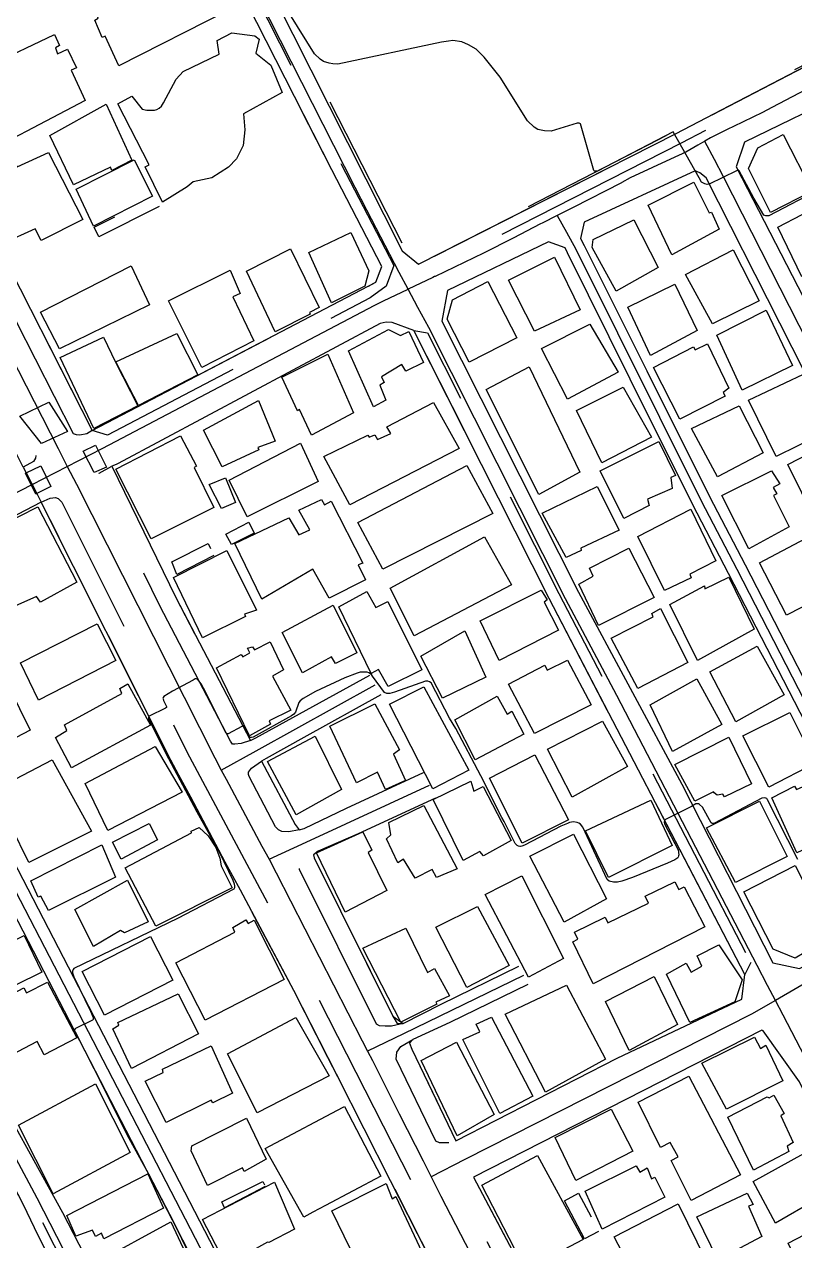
# Model space of a CAD drawing. Header units: millimetres. Extents: x 198785 to 203305, y 542885 to 545889.
# Drawn here: x 198959 to 199098.6, y 543086.5 to 543307 of the extents above; entities that cross this region are included whole.
import ezdxf

# ---------------------------------------------------------------- set-up
doc = ezdxf.new("R2010")
doc.units = ezdxf.units.MM
for name, pattern in [('FENCE_25K', [54.3, 28.7, -9.2, -16.4]), ('HIDDEN_BULD_25K', [28.8, 18.4, -10.4]), ('HIDDEN_IN_25K', [56.5, 36.5, -20])]:
    doc.linetypes.add(name, pattern=pattern)
for name, color, linetype in [('A0013114', 253, 'Continuous'), ('A0013117', 253, 'Continuous'), ('A0023214', 253, 'Continuous'), ('A0023217', 253, 'Continuous'), ('A0033324', 253, 'Continuous'), ('A0043325', 253, 'Continuous'), ('A0053326', 253, 'Continuous'), ('B0014111', 253, 'Continuous'), ('B0014112', 253, 'Continuous'), ('B0014113', 253, 'Continuous'), ('B0014115', 253, 'Continuous'), ('B0014116', 253, 'Continuous'), ('B0024120', 253, 'Continuous'), ('C0076117', 253, 'Continuous'), ('F0017111', 253, 'Continuous')]:
    doc.layers.add(name, color=color, linetype=linetype)

msp = doc.modelspace()

# ---------------------------------------------------------------- linework, layer by layer
at = {"layer": 'A0013114'}
for points in [[(198917.05, 543339.47), (198952.54, 543270.13), (198971.29, 543233.38)], [(198974.8, 543226.89), (198986.44, 543203.08), (198999.97, 543177.17)], [(199013.49, 543051.88), (199031.5, 543058.09), (199034.35, 543059.03), (199042.7, 543063.24), (199028.49, 543091.18), (199025.36, 543097.35), (199015.78, 543116.19), (199013.99, 543119.7), (199007.82, 543131.84), (198998.12, 543150.01), (198995.4, 543155.12), (198989.12, 543166.89), (198986.97, 543170.91), (198985.52, 543173.62), (198962.05, 543220.41)], [(199001.97, 543173.41), (199008.05, 543161.92), (199008.77, 543160.99)], [(199011.38, 543156.46), (199011.49, 543155.91), (199025.77, 543127.17), (199026.56, 543125.84)], [(199028.79, 543122.28), (199029.19, 543121.21), (199037.17, 543104.59)], [(199040.4, 543097.97), (199052.2, 543075.62), (199054.76, 543070.57), (199057.83, 543064.51), (199075.99, 543028.72), (199089.54, 543023.97), (199136.69, 543042.2)]]:
    msp.add_lwpolyline(points, dxfattribs=at)
at = {"layer": 'A0013117'}
for points in [[(199127.74, 543447.26), (199084.67, 543425.31), (199074.53, 543420.14), (199031.44, 543398.17), (199030.22, 543397.58), (199021.6, 543393.45), (199020.5, 543392.92), (198977.46, 543370.67), (198976.29, 543366.8), (199004.32, 543311.88), (199027.45, 543265.98), (199030.41, 543263.52), (199051.14, 543274.05), (199056.37, 543276.71), (199077.14, 543287.26), (199085.36, 543291.53), (199105.21, 543301.84)], [(198971.29, 543233.38), (199022.69, 543260.26), (199023.75, 543263.14), (199014.68, 543280.63), (198972.28, 543364.08), (198969.02, 543365.53), (198968.19, 543365.56), (198917.05, 543339.47)], [(199108.39, 543294.85), (199089.48, 543285.66), (199087.99, 543281.21), (199108.27, 543241.81), (199129.94, 543198.87), (199147.68, 543165), (199153.08, 543163.37), (199169.94, 543172.99), (199170.39, 543175.94), (199170.37, 543176.19), (199168.45, 543179.98), (199166.2, 543184.17), (199138.77, 543238.92), (199122.73, 543271.14), (199111.08, 543293.82), (199108.39, 543294.85)], [(199080.55, 543280.46), (199060.41, 543271.15), (199059.76, 543268.21), (199060.45, 543266.93), (199071.82, 543244.2), (199083.15, 543221.43), (199089.63, 543209.04), (199108.55, 543172.26), (199114.53, 543161.45), (199120.73, 543150.91), (199121.63, 543150.01), (199122.84, 543148.9), (199123.69, 543148.93), (199124.39, 543149.15), (199140.72, 543157.41), (199141.87, 543162.92), (199122.58, 543200.15), (199082.56, 543279.2), (199081.39, 543280.1), (199080.55, 543280.46)], [(199053.99, 543267.58), (199035.66, 543258.77), (199034.65, 543253.21), (199059.39, 543204.07), (199078.15, 543169.27), (199094.63, 543136.88), (199099.48, 543135.81), (199116.35, 543144.76), (199117, 543148.62), (199117.06, 543149.2), (199111.55, 543159.81), (199105.55, 543170.66), (199086.62, 543207.47), (199080.12, 543219.88), (199068.77, 543242.68), (199057.41, 543265.62), (199057.02, 543266.51), (199053.99, 543267.58)], [(199037.17, 543104.59), (199066.42, 543119.57), (199089.02, 543130.3), (199089.54, 543134.74), (199054.07, 543202.93), (199029.59, 543251.53), (199025.66, 543252.97), (199024.55, 543253.03), (199023.49, 543252.77), (198975.97, 543227.42), (198975.62, 543227.23), (198974.8, 543226.89)], [(198962.05, 543220.41), (198932.64, 543205.12), (198932.26, 543204.36), (198939.57, 543189.61), (198946.81, 543175.06), (198948.7, 543171.39), (198951.32, 543166.17), (198997.14, 543077.69), (199005.24, 543062.14), (199006.98, 543058.75), (199010.68, 543052.84), (199013.49, 543051.88)], [(199005.28, 543049.41), (199004.61, 543051.29), (199005.34, 543051.69), (199004.07, 543054.78), (199003.11, 543056.88), (199001.42, 543060.16), (198993.33, 543075.71), (198947.49, 543164.22), (198944.86, 543169.44), (198942.98, 543173.12), (198928.55, 543202.07), (198928.37, 543202.39), (198928.15, 543202.69), (198912.94, 543195.08), (198925.66, 543169.72), (198930.23, 543160.88), (198951.53, 543117.6), (198965.87, 543091.59), (198987.37, 543049.86), (198989.68, 543044.86)], [(198999.97, 543177.17), (199000.93, 543177.64), (199007.63, 543181.32), (199021.59, 543189.04)], [(199023.58, 543185.45), (199009.62, 543177.73), (199002.83, 543173.94), (199001.97, 543173.41)], [(199008.77, 543160.99), (199009.69, 543161.23), (199017.34, 543164.92), (199031.34, 543171.37)], [(198983.25, 543041.68), (198983.62, 543042.48), (198983.89, 543043.23), (198983.55, 543044.23), (198961.47, 543087.44), (198958.81, 543092.97), (198930.32, 543147.86), (198918.85, 543170.13)], [(199033.48, 543166.74), (199019.48, 543160.28), (199012.23, 543157.11), (199011.38, 543156.46)], [(199026.56, 543125.84), (199027.64, 543125.84), (199034.49, 543129.37), (199048.61, 543136.25)], [(199050.23, 543132.92), (199036.11, 543126.05), (199029.38, 543122.96), (199028.79, 543122.28)], [(199136.69, 543042.2), (199126.68, 543061.17), (199120.91, 543072.09), (199120, 543073.92), (199109.65, 543094.74), (199105.46, 543103.17), (199099.45, 543115.27), (199092.9, 543124.51), (199092.66, 543124.65), (199040.4, 543097.97)]]:
    msp.add_lwpolyline(points, dxfattribs=at)
at = {"layer": 'A0023214'}
msp.add_lwpolyline([(198913.66, 543330.92), (198937.24, 543284.62), (198944.72, 543269.99), (198945.49, 543268.47), (198946.24, 543267), (198956.38, 543247.18), (198965.1, 543230.11), (198966.76, 543226.86), (198968.4, 543223.64), (198993.52, 543174.06), (198994.67, 543171.8), (198995.55, 543170.15), (199002.04, 543158.03), (199003.32, 543155.64), (199004.59, 543153.16), (199020.21, 543122.74), (199021.18, 543120.84), (199022.05, 543119.13), (199026.92, 543109.45), (199031.23, 543100.95), (199032.69, 543098.07), (199034.46, 543094.58), (199046.85, 543070.6)], dxfattribs=at)
at = {"layer": 'A0023217'}
for points in [[(199028.51, 543258.99), (199026.92, 543262.05), (199021.07, 543273.31), (199018.96, 543277.46), (198974.46, 543365.1), (198972.78, 543367.82), (198970.98, 543370.76)], [(199110.05, 543300.12), (199106.77, 543298.41), (199094.45, 543291.98), (199092.76, 543291.05), (199087.49, 543288.49), (199086.49, 543288), (199083.31, 543286.46), (199082.29, 543285.87)], [(199082.29, 543285.87), (199081.06, 543285.15), (199078.84, 543283.86), (199076.86, 543282.94), (199068.78, 543279.2), (199067.25, 543278.36), (199067.18, 543278.32), (199058.45, 543273.85), (199055.55, 543272.38)], [(199147.89, 543157.97), (199146.69, 543160.29), (199127.3, 543197.51), (199114.84, 543222.13), (199085.69, 543279.39), (199084.06, 543282.5), (199082.32, 543285.81), (199082.29, 543285.87)], [(199055.55, 543272.38), (199052.8, 543270.97), (199052.55, 543270.84), (199047.56, 543268.29), (199042.2, 543265.55), (199033.41, 543261.33), (199033.34, 543261.29), (199033.03, 543261.15), (199028.51, 543258.99)], [(199055.55, 543272.38), (199057.21, 543269.37), (199058.93, 543266.27), (199081.64, 543220.65), (199088.12, 543208.25), (199107.05, 543171.46), (199120.4, 543147.34), (199121.74, 543144.92)], [(198928.44, 543207.14), (198930.44, 543208.17), (198960.4, 543223.58), (198966.76, 543226.86), (198973.06, 543230.11), (198974.32, 543230.76), (199022.48, 543256.12), (199024.07, 543256.88), (199028.51, 543258.99)], [(199095.1, 543130.06), (199093.69, 543132.76), (199091.81, 543136.35), (199066.33, 543185.35), (199057.06, 543202.86), (199032.28, 543252.05), (199030.31, 543255.67), (199028.51, 543258.99)], [(199009.93, 543047.08), (199008.44, 543050.36), (199005.05, 543057.81), (199003.33, 543061.15), (198995.23, 543076.7), (198949.41, 543165.19), (198946.78, 543170.42), (198944.9, 543174.09), (198930.23, 543203.54), (198928.44, 543207.14)], [(198989.27, 543039.63), (198988.47, 543041.19), (198961.28, 543094.2), (198949.36, 543116.48), (198929.97, 543155.33), (198927.21, 543160.33), (198923.04, 543168.39), (198911.1, 543191.9), (198910.31, 543193.57), (198908.65, 543197.08)], [(198994.67, 543171.8), (199000.97, 543175.29), (199022.58, 543187.25)], [(199003.32, 543155.64), (199010.06, 543158.75), (199032.41, 543169.05)], [(199121.74, 543144.92), (199117.67, 543142.77), (199116.68, 543142.25), (199101.36, 543133.68), (199099.17, 543132.41), (199095.1, 543130.06)], [(199049.42, 543134.58), (199027.7, 543124.01), (199021.18, 543120.84)], [(199095.1, 543130.06), (199090.78, 543127.56), (199038.83, 543101.19), (199032.69, 543098.07)], [(199110.42, 543100.24), (199108.35, 543104.59), (199108.02, 543105.28), (199102.03, 543116.81), (199096.51, 543127.36), (199095.1, 543130.06)]]:
    msp.add_lwpolyline(points, dxfattribs=at)
at = {"layer": 'A0033324', "linetype": 'HIDDEN_IN_25K', "flags": 128}
for points in [[(198971.29, 543233.38), (199022.69, 543260.26), (199023.75, 543263.14), (199014.68, 543280.63), (198972.28, 543364.08), (198969.02, 543365.53), (198968.19, 543365.56), (198917.05, 543339.47), (198917.53, 543341.96), (198967.74, 543367.58), (198969.48, 543367.52), (198973.74, 543365.62), (199016.46, 543281.55), (199025.94, 543263.28), (199024.57, 543259.57), (199021.67, 543257.46), (198974.02, 543232.55), (198971.29, 543233.38)], [(199078.05, 543285.48), (199033.04, 543262.61), (199030.41, 543263.52), (199077.14, 543287.26), (199139.65, 543319.74), (199184.62, 543342.01), (199233.07, 543366.85), (199232.91, 543364.52), (199185.52, 543340.22), (199140.55, 543317.95), (199078.05, 543285.48)], [(198971.29, 543233.38), (198970.31, 543232.76), (198969, 543232.53), (198968.41, 543232.61), (198967.89, 543232.79), (198946.77, 543274.17), (198914.88, 543336.47), (198914.8, 543336.98), (198914.91, 543337.73), (198915.39, 543338.61), (198917.05, 543339.47), (198949.71, 543275.68), (198971.29, 543233.38)], [(198909.44, 543329.29), (198911.71, 543325.66), (198927.43, 543295.55), (198946.46, 543258.45), (198960.97, 543229.7), (198961.05, 543229.03), (198960.98, 543228.34), (198960.64, 543227.78), (198958.76, 543226.75), (198943.52, 543256.95), (198924.49, 543294.06), (198908.44, 543325.94), (198898.05, 543328.88), (198876.17, 543318.57), (198854.59, 543307.83), (198854.16, 543309.4), (198854.21, 543310.36), (198854.59, 543311.19), (198873.2, 543320.44), (198877.8, 543322.83), (198897.24, 543332.62), (198898.67, 543332.45), (198907.19, 543330.36), (198908.74, 543329.72), (198909.44, 543329.29)], [(199090.66, 543136.91), (199089.54, 543134.74), (199054.07, 543202.93), (199029.59, 543251.53), (199032.06, 543251.07), (199055.85, 543203.84), (199090.66, 543136.91)], [(198998.3, 543176.62), (198997.12, 543176.49), (198996.72, 543176.53), (198996.31, 543177.05), (198983.5, 543201.59), (198972.56, 543223.94), (198972.37, 543224.5), (198972.38, 543225.26), (198972.54, 543225.63), (198974.8, 543226.89), (198986.44, 543203.08), (198999.97, 543177.17), (198998.3, 543176.62)], [(199042.7, 543063.24), (199007.82, 543131.84), (198985.52, 543173.62), (198962.05, 543220.41), (198963.64, 543221.13), (198964.59, 543221.24), (198965.12, 543221.04), (198965.74, 543220.41), (198988.45, 543175.14), (199010.74, 543133.37), (199044.64, 543066.7), (199044.76, 543065.85), (199044.66, 543065.07), (199044.13, 543064.36), (199042.7, 543063.24)], [(198910.52, 543190.18), (198911, 543189.79), (198911.27, 543189.35), (198920.99, 543170.07), (198931.51, 543149.75), (198940.73, 543131.78), (198952.12, 543109.83), (198961.04, 543092.1), (198970.46, 543073.74), (198982.32, 543050.24), (198985.81, 543043.63), (198985.91, 543042.82), (198985.91, 543042.07), (198985.82, 543041.45), (198985.11, 543039.84), (198984.06, 543038.4), (198982.57, 543037.28), (198980.46, 543036.01), (198978.56, 543035.24), (198956.28, 543032.15), (198932.37, 543028.77), (198931.31, 543028.65), (198930.64, 543028.71), (198927.99, 543030.15), (198954.36, 543033.65), (198971.96, 543036.09), (198978.95, 543037.05), (198981.22, 543038.62), (198982.76, 543040.6), (198983.25, 543041.68), (198983.62, 543042.48), (198983.89, 543043.23), (198983.55, 543044.23), (198961.47, 543087.44), (198958.81, 543092.97), (198930.32, 543147.86), (198918.85, 543170.13), (198917, 543173.72), (198909.2, 543188.86), (198904.2, 543190.07), (198895.44, 543185.72), (198892.18, 543184.1), (198883.6, 543179.85), (198861.22, 543168.8), (198861.21, 543169.69), (198861.6, 543170.07), (198878.56, 543178.79), (198897.21, 543188.33), (198903.88, 543191.78), (198904.75, 543191.96), (198907.86, 543191.25), (198909.8, 543190.56), (198910.52, 543190.18)], [(199008.77, 543160.99), (199006.93, 543160.61), (199005.67, 543160.68), (199005.03, 543160.98), (199004.52, 543161.54), (198999.7, 543170.65), (198999.57, 543171.02), (198999.61, 543171.45), (199000.13, 543172.17), (199001.97, 543173.41), (199008.05, 543161.92), (199008.77, 543160.99)], [(199027.64, 543125.84), (199025.51, 543125.36), (199024.37, 543125.36), (199023.37, 543125.45), (199022.79, 543125.74), (199008.86, 543153.78), (199008.87, 543154.36), (199009.22, 543155.46), (199010.36, 543156.42), (199012.23, 543157.11), (199011.49, 543155.91), (199025.77, 543127.17), (199027.64, 543125.84)], [(199035.92, 543104.22), (199034.92, 543104.21), (199034.23, 543104.24), (199033.54, 543104.53), (199026.39, 543119.4), (199026.49, 543120.68), (199027.2, 543121.68), (199029.38, 543122.96), (199028.79, 543122.28), (199029.19, 543121.21), (199037.17, 543104.59), (199035.92, 543104.22)], [(199075.99, 543028.72), (199089.54, 543023.97), (199136.69, 543042.2), (199137.34, 543040.06), (199137.31, 543038.7), (199136.71, 543037.76), (199135, 543036.51), (199089.62, 543018.96), (199074.56, 543024.24), (199049.26, 543074.1), (199038.14, 543095.19), (199038.06, 543095.78), (199038.23, 543096.51), (199038.96, 543097.17), (199040.4, 543097.97), (199052.2, 543075.62), (199075.99, 543028.72)]]:
    msp.add_lwpolyline(points, dxfattribs=at)
at = {"layer": 'A0043325'}
for points in [[(198966.81, 543233.21), (198962.08, 543231.04), (198958.17, 543235.98), (198963.43, 543238.51), (198966.81, 543233.21)], [(198973.86, 543226.73), (198971.6, 543225.75), (198969.65, 543229.61), (198971.89, 543230.71), (198973.86, 543226.73)], [(198961.25, 543221.95), (198961.04, 543221.85), (198959.18, 543225.67), (198959.29, 543225.72), (198961.93, 543226.95), (198963.78, 543223.22), (198961.25, 543221.95)]]:
    msp.add_lwpolyline(points, dxfattribs=at)
at = {"layer": 'A0053326'}
for points in [[(198958.76, 543226.75), (198959.29, 543225.72), (198961.25, 543221.95), (198962.05, 543220.41), (198932.64, 543205.12)], [(198993.33, 543075.71), (198947.49, 543164.22), (198944.86, 543169.44), (198942.98, 543173.12), (198928.55, 543202.07), (198928.37, 543202.39), (198928.15, 543202.69), (198929.05, 543203.18), (198931.71, 543204.62), (198932.64, 543205.12), (198932.26, 543204.36), (198939.57, 543189.61), (198946.81, 543175.06), (198948.7, 543171.39), (198951.32, 543166.17), (198997.14, 543077.69)], [(198983.55, 543044.23), (198961.47, 543087.44), (198958.81, 543092.97), (198930.32, 543147.86), (198918.85, 543170.13), (198917, 543173.72), (198909.2, 543188.86), (198904.2, 543190.07), (198907.92, 543192.2), (198912.16, 543194.63), (198912.94, 543195.08), (198925.66, 543169.72), (198930.23, 543160.88), (198951.53, 543117.6), (198965.87, 543091.59), (198987.37, 543049.86)]]:
    msp.add_lwpolyline(points, dxfattribs=at)
at = {"layer": 'B0014111'}
for points in [[(199005.73, 543294.67), (198998.72, 543290.8), (198998.93, 543287.92), (198998.63, 543285.05), (198997.44, 543282.65), (198995.96, 543281.15), (198992.96, 543279.23), (198989.54, 543278.49), (198988.48, 543277.58), (198984.04, 543274.77), (198980.89, 543281.18), (198981.6, 543281.57), (198975.89, 543292.62), (198978.45, 543294.01), (198980.35, 543291.66), (198981.17, 543291.48), (198982.04, 543291.47), (198982.58, 543291.48), (198983.01, 543291.57), (198983.42, 543291.81), (198983.83, 543292.22), (198984.17, 543292.8), (198986.5, 543297.09), (198987.78, 543298.48), (198994.26, 543301.65), (198993.9, 543304.13), (198996.57, 543305.47), (199000.73, 543304.96), (199001.51, 543304.36), (199000.9, 543301.82), (199003.62, 543299.61), (199005.73, 543294.67)], [(198978.47, 543282.4), (198974.81, 543280.56), (198974.58, 543281.12), (198967.87, 543277.93), (198963.59, 543286.86), (198973.81, 543292.55), (198978.47, 543282.4)], [(199101.76, 543276.81), (199094.24, 543272.93), (199090.24, 543280.9), (199091.91, 543284.63), (199096.53, 543287.04), (199101.76, 543276.81)], [(198963.32, 543283.78), (198969.55, 543271.64), (198962.03, 543267.84), (198960.91, 543269.97), (198955.08, 543267.27), (198950.01, 543277.1), (198956.06, 543279.63), (198955.46, 543280.94), (198957.31, 543281.92), (198957.68, 543281.19), (198963.32, 543283.78)], [(198982.2, 543275.88), (198971.52, 543270.46), (198968.36, 543277.16), (198978.9, 543282.49), (198982.2, 543275.88)], [(199080.32, 543278.42), (199083.08, 543272.84), (199083.49, 543272.99), (199084.91, 543269.89), (199076.35, 543265.26), (199072.06, 543274.25), (199080.32, 543278.42)], [(199020.7, 543259.58), (199014.65, 543256.53), (199010.55, 543265.64), (199018.12, 543269.31), (199021.4, 543262.31), (199020.7, 543259.58)], [(199010.77, 543254.45), (199004.42, 543251.26), (198999.21, 543262.28), (199007.24, 543266.35), (199012.41, 543255.7), (199010.64, 543254.81), (199010.77, 543254.45)], [(199000.58, 543249.64), (198991.17, 543244.82), (198985.09, 543256.92), (198996.25, 543262.44), (198998.08, 543258.23), (198996.78, 543257.6), (199000.58, 543249.64)], [(198979.56, 543237.87), (198971.59, 543233.74), (198965.47, 543246.6), (198973.32, 543250.33), (198975.47, 543245.77), (198979.56, 543237.87)], [(198990.42, 543243.49), (198979.65, 543237.91), (198975.56, 543245.81), (198986.6, 543250.98), (198990.42, 543243.49)], [(199024.98, 543251.7), (199027.12, 543250.63), (199028.63, 543251.33), (199031.34, 543245.73), (199028.09, 543244.13), (199027.42, 543245.36), (199023.72, 543243.09), (199024.2, 543242.11), (199023.41, 543241.63), (199024.52, 543238.9), (199022.26, 543237.68), (199017.75, 543247.85), (199024.98, 543251.7)], [(199013.99, 543247.24), (199018.63, 543236.6), (199011.02, 543232.55), (199008.84, 543237.19), (199008.47, 543236.95), (199005.66, 543243.04), (199013.99, 543247.24)], [(199001.48, 543229.87), (198994.82, 543226.77), (198991.43, 543233.42), (199001.42, 543238.81), (199004.43, 543231.46), (199001.3, 543230.3), (199001.48, 543229.87)], [(198968.51, 543205.88), (198961.92, 543202.26), (198961.18, 543203.3), (198955.62, 543200.82), (198954.19, 543203.39), (198953.46, 543203.11), (198948.64, 543212.55), (198951.52, 543214.15), (198951.38, 543214.47), (198961.42, 543219.55), (198968.51, 543205.88)], [(198975.58, 543191.68), (198961.51, 543184.49), (198958.29, 543191.28), (198972.2, 543198.31), (198975.58, 543191.68)], [(199003.55, 543195.08), (199005.97, 543190), (199003.93, 543188.81), (199007.29, 543182.68), (199003.35, 543180.76), (199003.6, 543180.12), (198999.79, 543178.04), (198993.79, 543190.34), (198998.24, 543192.77), (198998.57, 543192.37), (198999.85, 543193.1), (198999.43, 543193.9), (199000.33, 543194.15), (199000.68, 543193.62), (199003.55, 543195.08)], [(198981.83, 543179.95), (198967.53, 543172.24), (198964.64, 543177.71), (198966.65, 543179.01), (198966.24, 543180.03), (198976.67, 543185.69), (198976.29, 543186.6), (198977.74, 543187.48), (198981.83, 543179.95)], [(199016.43, 543168.29), (199008.24, 543163.68), (199003.02, 543173.37), (199011.68, 543177.95), (199016.43, 543168.29)], [(198996.66, 543150.44), (198982.83, 543143.53), (198977.25, 543154.11), (198989.26, 543160.43), (198989.21, 543160.76), (198990.66, 543161.4), (198992.31, 543159.87), (198993.69, 543157.76), (198994.41, 543155.81), (198994.65, 543154.46), (198996.66, 543150.44)], [(199024.7, 543149.96), (199017.15, 543146.07), (199011.95, 543156.83), (199020.32, 543160.59), (199021.95, 543157.31), (199021.31, 543156.84), (199024.7, 543149.96)], [(199105.22, 543141.55), (199098.68, 543137.71), (199094.71, 543139.32), (199089.38, 543149.73), (199098.68, 543154.51), (199105.22, 543141.55)], [(198999.14, 543144.64), (198999.55, 543144.02), (199000.6, 543144.57), (199006.06, 543133.83), (198991.73, 543126.45), (198986.45, 543136.85), (198997.12, 543142.43), (198996.78, 543143.25), (198999.14, 543144.64)], [(199028.14, 543143.16), (199032.05, 543135.09), (199033.34, 543135.84), (199036.04, 543130.85), (199033.56, 543129.73), (199033.75, 543129.36), (199027.21, 543126.11), (199020.3, 543139.49), (199028.14, 543143.16)], [(199014.23, 543116.36), (199001.16, 543109.64), (198995.77, 543120.35), (199008.18, 543126.92), (199014.23, 543116.36)], [(199044.14, 543109.33), (199037.39, 543105.48), (199030.92, 543119.17), (199037.28, 543122.5), (199044.14, 543109.33)], [(199011.26, 543091.62), (199009.6, 543090.73), (199002.6, 543103.22), (199003.51, 543103.7), (199016.77, 543110.68), (199016.97, 543110.79), (199023.6, 543098.2), (199013.56, 543092.84), (199011.26, 543091.62)], [(199024.55, 543096.86), (199025.61, 543094.05), (199026.3, 543094.52), (199031.5, 543083.41), (199026.1, 543080.83), (199027, 543077.89), (199022.59, 543075.61), (199014.73, 543091.88), (199024.55, 543096.86)]]:
    msp.add_lwpolyline(points, dxfattribs=at)
at = {"layer": 'B0014112'}
for points in [[(199012.24, 543224.16), (198999.33, 543217.72), (198996.09, 543224.37), (199009.01, 543231.08), (199012.24, 543224.16)], [(199072.25, 543219.78), (199067.65, 543217.42), (199063.36, 543226.05), (199073.96, 543231.38), (199076.99, 543225.21), (199076.12, 543224.85), (199076.37, 543222.85), (199071.89, 543220.92), (199072.25, 543219.78)], [(199059.89, 543211.64), (199057.17, 543210.38), (199052.8, 543218.38), (199062.8, 543223.25), (199066.8, 543215.29), (199059.81, 543212.06), (199059.89, 543211.64)], [(199079.86, 543206.68), (199075, 543204.4), (199070.16, 543214.16), (199079.76, 543219.15), (199084.3, 543209.76), (199079.59, 543207.33), (199079.86, 543206.68)], [(199047.24, 543205.41), (199029.62, 543196.17), (199025.29, 543204.78), (199042.37, 543214.08), (199047.24, 543205.41)], [(199073.13, 543203.08), (199063.03, 543198.01), (199059.48, 543205.54), (199062.04, 543206.95), (199061.39, 543208.45), (199068.52, 543212.06), (199073.13, 543203.08)], [(199086.65, 543206.79), (199091.28, 543197.34), (199080.99, 543191.67), (199075.97, 543201.84), (199082.26, 543205.19), (199082.32, 543204.69), (199086.65, 543206.79)], [(199055.77, 543197.21), (199045.03, 543191.66), (199041.57, 543198.85), (199052.65, 543204.46), (199053.76, 543202.68), (199053.16, 543202.27), (199055.77, 543197.21)], [(199019.25, 543193.06), (199015.34, 543191.15), (199014.63, 543192.36), (199009.4, 543189.42), (199005.69, 543196.74), (199014.94, 543201.7), (199019.25, 543193.06)], [(199079.25, 543191.32), (199070.16, 543186.6), (199065.32, 543195.71), (199072.94, 543199.58), (199072.73, 543200.19), (199074.28, 543201.1), (199079.25, 543191.32)], [(199042.64, 543188.64), (199034.78, 543184.87), (199030.83, 543192.47), (199038.78, 543197.07), (199042.64, 543188.64)], [(199057.4, 543191.74), (199061.72, 543183.66), (199051.42, 543178.42), (199046.75, 543187.37), (199053.29, 543190.81), (199053.76, 543189.95), (199057.4, 543191.74)], [(199039.53, 543171.77), (199033.01, 543168.42), (199025.13, 543183.79), (199031.4, 543186.91), (199039.53, 543171.77)], [(199044.65, 543185.23), (199046.5, 543181.93), (199047.31, 543182.47), (199049.49, 543178.33), (199040.68, 543173.66), (199037, 543180.93), (199044.65, 543185.23)], [(199068.28, 543172.44), (199058.25, 543166.91), (199053.78, 543175.61), (199063.74, 543180.67), (199068.28, 543172.44)], [(199090.76, 543169.34), (199085.85, 543166.94), (199085.55, 543167.46), (199084.57, 543167.29), (199084.03, 543167.68), (199083.89, 543167.89), (199080.47, 543166.19), (199076.87, 543172.84), (199086.68, 543177.79), (199090.76, 543169.34)], [(199039.92, 543169.81), (199040.44, 543168.01), (199042.15, 543168.83), (199047.23, 543159.05), (199042.21, 543156.26), (199041.53, 543157.03), (199038.48, 543155.4), (199033.09, 543166.49), (199039.92, 543169.81)], [(199103.92, 543170.51), (199104.79, 543169.01), (199105.98, 543169.71), (199109.9, 543161.91), (199098.98, 543156.8), (199094.43, 543166.8), (199098.56, 543168.9), (199098.9, 543168.29), (199103.92, 543170.51)], [(199076.41, 543158.14), (199064.82, 543152.34), (199060.68, 543160.8), (199072.51, 543166.33), (199076.41, 543158.14)], [(199031.38, 543165.4), (199037.42, 543153.9), (199033.68, 543152.32), (199032.89, 543153.8), (199029.8, 543152.19), (199027.72, 543155.68), (199026.69, 543155.01), (199024.62, 543159.36), (199025.4, 543160.04), (199025.02, 543162.32), (199031.38, 543165.4)], [(199097.22, 543156.15), (199087.87, 543151.45), (199082.63, 543161.36), (199092.19, 543166.17), (199097.22, 543156.15)], [(199064.5, 543148.45), (199056.83, 543144.21), (199050.58, 543156.2), (199058.48, 543160.21), (199064.5, 543148.45)], [(198975.48, 543152.41), (198963.36, 543146.33), (198961.94, 543148.96), (198961.46, 543148.75), (198960.14, 543151.7), (198972.99, 543158.27), (198975.48, 543152.41)], [(198981.4, 543144.32), (198977.11, 543142.27), (198976.41, 543142.75), (198971.5, 543139.84), (198968.1, 543146.52), (198977.68, 543151.87), (198981.4, 543144.32)], [(199076.89, 543151.54), (199077.59, 543150.16), (199078.57, 543150.65), (199082.28, 543143.36), (199062.05, 543133.07), (199058.37, 543140.65), (199059.3, 543141.13), (199058.66, 543142.43), (199064.25, 543145.15), (199064.74, 543144.14), (199072.08, 543147.69), (199071.48, 543148.92), (199076.89, 543151.54)], [(199084.82, 543140.14), (199089.09, 543133.77), (199087.74, 543129.8), (199079.62, 543126.02), (199075.38, 543134.8), (199078.92, 543136.82), (199079.85, 543135.18), (199081.74, 543136.24), (199080.91, 543138.12), (199084.82, 543140.14)], [(198963.14, 543133.35), (198968.46, 543123.29), (198962.57, 543120.19), (198961.31, 543122.59), (198951.79, 543117.61), (198947.46, 543126.33), (198958.89, 543132.3), (198959.35, 543131.4), (198963.14, 543133.35)], [(199077.33, 543125.66), (199068.61, 543120.96), (199064.31, 543129.86), (199073.1, 543134.38), (199077.33, 543125.66)], [(198990.52, 543123.97), (198978.38, 543117.7), (198975.02, 543124.89), (198976.11, 543125.56), (198975.9, 543126.06), (198986.84, 543131.25), (198990.52, 543123.97)], [(199094.81, 543112.88), (199096.66, 543109.54), (199096.09, 543109.11), (199098.33, 543104.31), (199097.24, 543103.61), (199097.52, 543102.62), (199091.12, 543099.25), (199086.48, 543108.9), (199093.62, 543112.59), (199094, 543112.36), (199094.81, 543112.88)], [(199002.83, 543101.28), (198998.82, 543099.05), (198998.53, 543099.67), (198992.16, 543096.47), (198989.21, 543102.76), (198989.34, 543103.66), (198999.23, 543108.67), (199002.83, 543101.28)], [(199102.45, 543093.86), (199095.09, 543089.63), (199091.05, 543097.2), (199100.27, 543102.26), (199102.42, 543098.03), (199101.04, 543097.2), (199102.45, 543093.86)], [(199069.88, 543100.05), (199070.51, 543098.9), (199071.88, 543099.66), (199072.65, 543097.67), (199073.26, 543098), (199075.04, 543094.39), (199063.73, 543088.56), (199060.61, 543095.48), (199069.88, 543100.05)], [(198984.22, 543092.39), (198973.39, 543086.8), (198972.93, 543087.85), (198971.88, 543087.24), (198971.32, 543088.38), (198968.31, 543087.3), (198966.65, 543091.07), (198981.36, 543098.6), (198984.22, 543092.39)], [(199092.62, 543087.24), (199084.64, 543083.02), (199080.88, 543090.81), (199089.99, 543095.07), (199091.04, 543093.04), (199090.2, 543092.71), (199092.62, 543087.24)], [(199085.94, 543075.91), (199074.74, 543070.14), (199065.89, 543087.2), (199077.46, 543093.19), (199085.94, 543075.91)]]:
    msp.add_lwpolyline(points, dxfattribs=at)
at = {"layer": 'B0014113'}
for points in [[(198991.56, 543322.09), (198993.24, 543318.05), (198994.26, 543318.38), (198995.18, 543316.21), (198994.58, 543315.88), (198996.66, 543311.32), (198996.36, 543310.98), (198995.48, 543310.35), (198995.84, 543309.55), (198976.07, 543299.51), (198973.6, 543304.89), (198973.07, 543304.67), (198971.72, 543307.78), (198972.33, 543308.13), (198970.93, 543312.07), (198991.56, 543322.09)], [(198964.64, 543302.78), (198965.01, 543301.7), (198966.79, 543302.53), (198968.41, 543299.16), (198967.45, 543298.7), (198969.98, 543293.22), (198947.41, 543281.4), (198941.05, 543294.04), (198964.44, 543305.2), (198965.33, 543303.21), (198964.64, 543302.78)], [(199108.93, 543265.84), (199099.91, 543261.22), (199095.52, 543270.27), (199104.35, 543274.85), (199108.93, 543265.84)], [(199073.84, 543262.97), (199066.26, 543258.63), (199061.87, 543266.58), (199062.09, 543268.03), (199069.46, 543271.6), (199073.84, 543262.97)], [(199092.18, 543256.88), (199083.67, 543252.71), (199078.82, 543261.7), (199087.47, 543266.12), (199092.18, 543256.88)], [(198981.66, 543256.16), (198965.35, 543248.21), (198961.88, 543254.83), (198978.32, 543263.23), (198981.66, 543256.16)], [(199059.72, 543255.28), (199051.46, 543251.4), (199046.75, 543260.67), (199055.05, 543264.79), (199059.72, 543255.28)], [(199048.21, 543250.21), (199039.59, 543245.76), (199035.61, 543253.58), (199036.55, 543257.1), (199042.95, 543260.4), (199048.21, 543250.21)], [(199080.9, 543251.52), (199072.45, 543246.96), (199068.38, 543255.75), (199076.88, 543259.92), (199080.9, 543251.52)], [(199098.18, 543245.16), (199089.09, 543240.7), (199084.49, 543250.65), (199093.43, 543255.23), (199098.18, 543245.16)], [(199066.6, 543243.95), (199057.42, 543239.05), (199052.69, 543248.26), (199061.48, 543252.68), (199066.6, 543243.95)], [(199082.79, 543249.08), (199086.67, 543241.07), (199085.65, 543240.29), (199085.99, 543239.62), (199077.77, 543235.45), (199073.03, 543244.79), (199080.26, 543248.58), (199080.54, 543247.99), (199082.79, 543249.08)], [(199059.64, 543225.83), (199052.24, 543221.77), (199042.69, 543240.81), (199050.48, 543244.92), (199059.64, 543225.83)], [(199100.81, 543239.02), (199101.55, 543237.53), (199103.03, 543238.2), (199105.07, 543233.8), (199102.89, 543232.91), (199103.1, 543232.54), (199095.21, 543228.67), (199090.2, 543238.9), (199100.19, 543243.59), (199101.89, 543239.58), (199100.81, 543239.02)], [(199072.65, 543232.16), (199063.62, 543227.52), (199059.04, 543236.99), (199067.48, 543241.27), (199072.65, 543232.16)], [(199033.14, 543238.47), (199037.79, 543230.11), (199017.99, 543219.9), (199013.26, 543228.66), (199021.25, 543232.51), (199021.49, 543232.19), (199022.47, 543232.57), (199022.97, 543231.75), (199025.38, 543232.83), (199024.66, 543234.07), (199033.14, 543238.47)], [(199092.88, 543229.34), (199084.61, 543225.01), (199079.9, 543233.73), (199088.52, 543237.88), (199092.88, 543229.34)], [(198993.31, 543219.4), (198981.94, 543213.77), (198975.54, 543226.38), (198987.26, 543232.42), (198990.17, 543226.9), (198989.73, 543226.66), (198993.31, 543219.4)], [(199110.8, 543221.56), (199102.4, 543216.96), (199097.34, 543227.2), (199105.68, 543231.5), (199110.8, 543221.56)], [(199043.9, 543218.35), (199023.93, 543208.27), (199019.44, 543216.69), (199039.17, 543227.01), (199043.9, 543218.35)], [(199097.61, 543215.9), (199090.31, 543211.92), (199085.39, 543221.62), (199094.37, 543226.1), (199095.93, 543223.7), (199094.69, 543223.02), (199095.35, 543221.89), (199094.76, 543221.59), (199097.61, 543215.9)], [(199012.84, 543220.85), (199013.39, 543219.9), (199014.58, 543220.6), (199020.34, 543209.34), (199019.46, 543209.02), (199020.82, 543206.29), (199014.24, 543202.99), (199011.28, 543208.23), (199001.99, 543202.83), (198997.14, 543212.88), (199006.92, 543217.54), (199008.72, 543214.45), (199010.69, 543215.37), (199008.74, 543218.96), (199012.84, 543220.85)], [(199105.53, 543204.18), (199097.13, 543199.89), (199092.19, 543209.38), (199100.57, 543213.8), (199105.53, 543204.18)], [(198999.05, 543199.66), (198991.29, 543195.81), (198986.01, 543206.76), (198995.67, 543211.62), (199001.03, 543200.79), (198998.86, 543200.08), (198999.05, 543199.66)], [(199021.04, 543204.18), (199022.7, 543201.29), (199024.85, 543202.35), (199030.99, 543190), (199024.9, 543186.94), (199023.14, 543190.02), (199021.84, 543189.34), (199015.96, 543201.44), (199021.04, 543204.18)], [(199096.69, 543185.45), (199087.93, 543180.53), (199083.21, 543189.65), (199091.79, 543194.29), (199096.69, 543185.45)], [(198960.01, 543179.04), (198952.49, 543175.11), (198952.31, 543175.5), (198947.9, 543173.09), (198944.31, 543180.35), (198944.71, 543180.75), (198942.91, 543184.51), (198954.23, 543190.74), (198960.01, 543179.04)], [(199085.41, 543180.1), (199076.46, 543175.19), (199072.41, 543183.65), (199080.84, 543188.37), (199085.41, 543180.1)], [(199025.89, 543174.69), (199028.08, 543169.94), (199024.46, 543168.32), (199022.97, 543171.43), (199019.19, 543169.51), (199014.34, 543179.77), (199022.47, 543183.82), (199026.96, 543175.49), (199025.89, 543174.69)], [(199102.28, 543173.07), (199093.93, 543168.7), (199089.21, 543178), (199097.69, 543182.27), (199102.28, 543173.07)], [(198987.56, 543167.82), (198974.1, 543160.88), (198970, 543169.39), (198982.69, 543176.06), (198987.56, 543167.82)], [(198971.17, 543160.75), (198959.8, 543155.07), (198953.35, 543168.09), (198964.02, 543173.68), (198971.17, 543160.75)], [(199057.6, 543162.77), (199049.2, 543158.54), (199043.3, 543170.32), (199051.5, 543174.59), (199057.6, 543162.77)], [(199056.71, 543137.62), (199050.32, 543134.29), (199042.49, 543149.27), (199049.16, 543152.62), (199056.71, 543137.62)], [(199046.84, 543136.35), (199039.15, 543132.41), (199033.54, 543143.33), (199041.12, 543147.1), (199046.84, 543136.35)], [(198962.17, 543135.17), (198947.9, 543128.15), (198944.7, 543134.58), (198958.92, 543141.79), (198962.17, 543135.17)], [(198985.88, 543133.72), (198973.47, 543127.39), (198969.43, 543135.26), (198981.81, 543141.64), (198985.88, 543133.72)], [(199064.32, 543119.41), (199053.46, 543113.39), (199046.1, 543127.57), (199057.26, 543132.8), (199064.32, 543119.41)], [(199051.16, 543112.7), (199045.18, 543109.57), (199038.44, 543122.96), (199041.53, 543124.35), (199040.84, 543125.72), (199043.67, 543127), (199051.16, 543112.7)], [(199091.33, 543123.36), (199092.4, 543121.32), (199093.37, 543121.93), (199096.47, 543115.46), (199086.26, 543110.34), (199081.79, 543118.65), (199091.33, 543123.36)], [(198996.67, 543113.25), (198993.11, 543111.49), (198992.85, 543111.97), (198984.69, 543107.93), (198980.87, 543115.38), (198984.13, 543117), (198984, 543117.6), (198992.86, 543121.78), (198996.67, 543113.25)], [(199079.41, 543116.32), (199088.8, 543098.43), (199079.82, 543093.75), (199076.19, 543101), (199077.46, 543101.71), (199076.02, 543104.28), (199074.28, 543103.4), (199070.21, 543111.58), (199079.41, 543116.32)], [(198978.13, 543102.44), (198964.18, 543094.99), (198957.91, 543107.42), (198971.89, 543114.91), (198978.13, 543102.44)], [(199069.25, 543102.73), (199058.9, 543097.42), (199055.2, 543105.16), (199065.33, 543110.32), (199069.25, 543102.73)], [(199007.92, 543088.58), (199003.29, 543086.15), (199003.06, 543086.19), (198996.78, 543082.71), (198995.92, 543082.97), (198995.56, 543084.02), (198995.54, 543084.71), (198994.38, 543084.3), (198991.25, 543090.3), (199004.3, 543097.11), (199007.92, 543088.58)], [(199110.95, 543089.05), (199110.51, 543088.79), (199112.67, 543084.22), (199104.52, 543080.29), (199104.64, 543079.98), (199101.12, 543078.27), (199097.39, 543086), (199103.32, 543089.11), (199104.8, 543088.77), (199109.56, 543091.24), (199110.95, 543089.05)], [(198988.18, 543084.23), (198974.34, 543076.72), (198971.83, 543082.38), (198985.53, 543089.92), (198988.18, 543084.23)]]:
    msp.add_lwpolyline(points, dxfattribs=at)
at = {"layer": 'B0014115'}
msp.add_lwpolyline([(199060.24, 543086.72), (199049.8, 543081.19), (199041.9, 543096.53), (199052.01, 543101.9), (199060.24, 543086.72)], dxfattribs=at)
at = {"layer": 'B0014116', "linetype": 'HIDDEN_BULD_25K', "flags": 128}
for points in [[(198983.39, 543273.99), (198972.49, 543268.49), (198971.6, 543270.24), (198982.51, 543275.74), (198983.39, 543273.99)], [(198997.26, 543220.32), (198994.7, 543219.25), (198992.5, 543223.59), (198995.43, 543224.79), (198997.26, 543220.32)], [(199000.61, 543214.74), (198996.5, 543212.72), (198995.51, 543214.58), (198999.65, 543216.76), (199000.61, 543214.74)], [(198993.34, 543210.71), (198986.62, 543207.29), (198985.71, 543209.56), (198992.27, 543212.91), (198993.34, 543210.71)], [(199002.61, 543096.3), (198995.26, 543092.46), (198994.79, 543093.5), (199002.19, 543097.23), (199002.61, 543096.3)], [(199063.06, 543088.16), (199060.52, 543086.82), (199056.88, 543093.73), (199059.42, 543095.07), (199063.06, 543088.16)]]:
    msp.add_lwpolyline(points, dxfattribs=at)
at = {"layer": 'B0024120', "linetype": 'FENCE_25K', "flags": 128}
msp.add_lwpolyline([(199124.11, 543311.92), (199073.86, 543286.11), (199033.35, 543265.19), (199027.78, 543266.71), (198976.72, 543366.95), (198977.99, 543370.33), (199021.03, 543392.44), (199021, 543392.27)], dxfattribs=at)
at = {"layer": 'C0076117'}
msp.add_lwpolyline([(198976.51, 543155.63), (198974.97, 543158.71), (198981.57, 543162.13), (198983.11, 543159.19), (198976.51, 543155.63)], dxfattribs=at)
at = {"layer": 'F0017111'}
for points, elevation in [([(199103.14, 543277.14), (199093.91, 543272.34), (199093.37, 543272.29), (199092.99, 543272.42), (199091.17, 543275.53), (199088.51, 543280.5), (199088.44, 543280.58), (199088.35, 543280.59), (199088.06, 543280.48), (199083.12, 543278.06), (199082.75, 543278), (199082.31, 543278.09), (199081.72, 543278.44), (199081.28, 543279.18), (199076.56, 543287.56), (199062.85, 543280.4), (199062.56, 543280.39), (199062.29, 543280.42), (199062.2, 543280.54), (199059.78, 543289), (199059.55, 543289.11), (199059.14, 543289.11), (199054.47, 543287.68), (199053.23, 543287.74), (199052.05, 543287.97), (199051.37, 543288.39), (199050.18, 543289.51), (199045.22, 543297.47), (199042.33, 543301.07), (199040.86, 543302.51), (199039.47, 543303.32), (199038.26, 543303.85), (199036.63, 543304.08), (199035.87, 543303.98), (199034.61, 543303.79), (199015.77, 543299.83), (199014.86, 543299.9), (199014.19, 543299.99), (199013.17, 543300.32), (199012.57, 543300.73), (199011.57, 543301.69), (199001.23, 543318.34)], 20), ([(199099.16, 543155.61), (199093.69, 543166.44), (199093.54, 543166.64), (199093.38, 543166.71), (199093.07, 543166.78), (199092.66, 543166.7), (199084.08, 543162.18), (199083.79, 543162.12), (199083.64, 543162.13), (199083.47, 543162.23), (199081.86, 543165.11), (199081.35, 543165.59), (199081.17, 543165.69), (199081, 543165.71), (199080.69, 543165.67), (199079.87, 543165.23), (199075.21, 543162.84), (199075.02, 543162.66), (199074.96, 543162.35), (199074.99, 543162.06), (199077.47, 543157.33), (199077.56, 543156.89), (199077.58, 543156.47), (199077.56, 543156.24), (199077.5, 543156.05), (199077.4, 543155.89), (199076.9, 543155.56), (199075.57, 543154.93), (199069.17, 543152.34), (199067.25, 543151.66), (199066.49, 543151.51), (199065.76, 543151.46), (199064.95, 543151.69), (199064.6, 543151.98), (199060.18, 543161.45), (199059.75, 543162.01), (199059.45, 543162.2), (199059.18, 543162.32), (199058.52, 543162.4), (199058.15, 543162.35), (199057.78, 543162.28), (199057.44, 543162.15), (199056.2, 543161.62), (199049.64, 543158.22), (199049.16, 543158.02), (199048.91, 543157.98), (199048.77, 543157.98), (199048.51, 543158.01), (199048.3, 543158.14), (199047.95, 543158.51), (199045.95, 543162.49), (199045.53, 543163.23), (199041.68, 543170.74), (199037.18, 543179.37), (199036.05, 543181.23), (199032.69, 543187.61), (199032.4, 543187.83), (199032.09, 543187.91), (199031.71, 543187.91), (199026.09, 543185.93), (199025.23, 543185.67), (199024.68, 543185.71), (199024.25, 543185.86), (199022.09, 543188.87), (199021.87, 543189.12), (199021.38, 543189.42), (199021.09, 543189.57), (199020.55, 543189.59), (199019.85, 543189.57), (199019.27, 543189.41), (199017.04, 543188.54), (199011.73, 543186.04), (199009.51, 543184.77), (199008.99, 543184.36), (199008.74, 543184.08), (199008.13, 543182.31), (199007.83, 543181.93), (199007.42, 543181.66), (199000.44, 543177.76), (199000.16, 543177.71), (198999.95, 543177.71), (198999.74, 543177.84), (198998.81, 543179.72), (198998.58, 543179.77), (198998.39, 543179.72), (198995.93, 543178.38), (198995.77, 543178.38), (198995.58, 543178.5), (198991.42, 543186.69), (198990.99, 543187.42), (198990.59, 543188), (198990.4, 543188.23), (198990.27, 543188.31), (198990.09, 543188.34), (198989.96, 543188.33), (198989.54, 543188.13), (198985.8, 543186.1), (198984.25, 543185.13), (198984.13, 543184.99), (198984.1, 543184.86), (198984.11, 543184.71), (198984.21, 543184.42), (198984.76, 543183.36), (198984.76, 543183.24), (198984.71, 543183.14), (198984.58, 543183.04), (198981.62, 543181.61), (198981.51, 543181.48), (198981.48, 543181.35), (198981.49, 543181.11), (198981.58, 543180.89), (198985.07, 543173.91), (198990.25, 543164.23), (198994.32, 543156.88), (198996.74, 543151.86), (198996.99, 543151.19), (198997.07, 543150.76), (198997.07, 543150.43), (198996.97, 543150.2), (198986.76, 543144.9), (198967.96, 543135.85), (198967.8, 543135.67), (198967.7, 543135.36), (198967.72, 543135.03), (198967.93, 543134.31), (198970.94, 543128.11), (198971.46, 543126.95), (198971.47, 543126.82), (198971.46, 543126.68), (198971.42, 543126.56), (198971.35, 543126.49), (198968.25, 543124.93), (198968.14, 543124.84), (198968.1, 543124.74), (198968.09, 543124.57), (198968.17, 543124.33), (198971.56, 543117.68), (198977.9, 543105.06), (198981.49, 543098.58), (198986.06, 543089.76), (198996.51, 543067.96)], 30)]:
    msp.add_lwpolyline(points, dxfattribs=dict(at, elevation=elevation))

doc.saveas('drawing.dxf')
